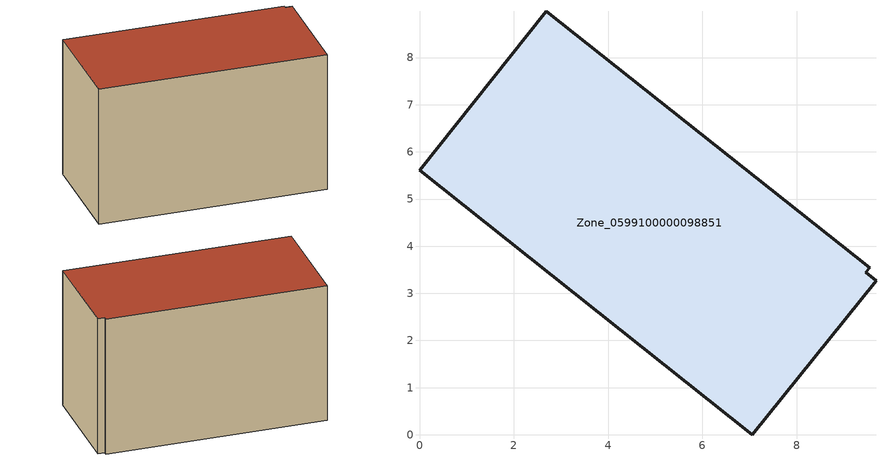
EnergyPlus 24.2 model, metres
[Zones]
Zone_0599100000098851
 floor ground (C_G): 9.55,3.54 9.47,3.44 9.68,3.27 7.06,0 0,5.62 2.69,8.98 z0.49
 wall outside (C_F): 9.55,3.54 2.69,8.98 0,5.62 7.06,0 9.68,3.27 9.47,3.44 9.55,3.54 z0.49:6.16
 roof outside (C_R): 9.47,3.44 9.55,3.54 2.69,8.98 0,5.62 7.06,0 9.68,3.27 z6.16
[BUILDING]
Pand.0599100000098851: North Axis=0; Terrain=City; Loads Convergence Tolerance Value=0.04; Temperature Convergence Tolerance Value=0.4; Solar Distribution=FullExterior; Maximum Number of Warmup Days=25; Minimum Number of Warmup Days=1
[Site:Location]
Rotterdam.The.Hague.AP_ZH_NLD Design_Conditions: Latitude=51.96; Longitude=4.45; Time Zone=1; Elevation=-4.5
[SITE:GROUNDTEMPERATURE:BUILDINGSURFACE]
18, 18, 18, 18, 18, 18, 18, 18, 18, 18, 18, 18
[MATERIAL] Thermal Absorptance=0.9; Solar Absorptance=0.7; Visible Absorptance=0.7
Name | Roughness | Thickness | Conductivity | Density | Specific Heat
G.TI.1946-1964 | MediumSmooth | 0.15 | 1 | 540 | 1210
F.TI.1946-1964 | Rough | 0.3 | 0.857143 | 1920 | 840
R.TI.1946-1964 | MediumRough | 0.2 | 0.277778 | 1500 | 1000
[CONSTRUCTION]
C_G: G.TI.1946-1964
C_F: F.TI.1946-1964
C_R: R.TI.1946-1964
[ZONE]
Zone_0599100000098851: Type=1; Multiplier=1; Ceiling Height=Autocalculate; Volume=Autocalculate; Floor Area=autocalculate; Part of Total Floor Area=Yes
[ZONEINFILTRATION:DESIGNFLOWRATE]
Infil_Zone_0599100000098851: Zone or ZoneList or Space or SpaceList=Zone_0599100000098851; Schedule=AlwaysOn; Design Flow Rate Calculation Method=Flow/Area; Flow Rate per Floor Area=0.003; Constant Term Coefficient=1; Temperature Term Coefficient=0; Velocity Term Coefficient=0; Velocity Squared Term Coefficient=0
[HVACTEMPLATE:ZONE:IDEALLOADSAIRSYSTEM]
Zone_0599100000098851: Maximum Heating Supply Air Temperature=50; Minimum Cooling Supply Air Temperature=13; Maximum Heating Supply Air Humidity Ratio=0.0156; Minimum Cooling Supply Air Humidity Ratio=0.0077; Heating Limit=NoLimit; Cooling Limit=NoLimit; Dehumidification Control Type=ConstantSensibleHeatRatio; Cooling Sensible Heat Ratio=0.7; Dehumidification Setpoint=60; Humidification Control Type=None; Humidification Setpoint=30; Outdoor Air Method=None; Outdoor Air Flow Rate per Person=0.00944; Outdoor Air Flow Rate per Zone Floor Area=0; Outdoor Air Flow Rate per Zone=0; Demand Controlled Ventilation Type=None; Outdoor Air Economizer Type=NoEconomizer; Heat Recovery Type=None; Sensible Heat Recovery Effectiveness=0.7; Latent Heat Recovery Effectiveness=0.65
[ZONECONTROL:THERMOSTAT]
ThermostatControl_Zone_0599100000098851: Zone or ZoneList=Zone_0599100000098851; Control Type Schedule=DualSetpointControlType; Control 1=Thermostat_Zone_0599100000098851; Temperature Difference Between Cutout And Setpoint=0
[THERMOSTATSETPOINT:DUALSETPOINT]
Thermostat_Zone_0599100000098851: Heating Setpoint Temperature Schedule=HeatingSetpoint_Zone_0599100000098851; Cooling Setpoint Temperature Schedule=CoolingSetpoint_Zone_0599100000098851
[SCHEDULE:COMPACT]
HeatingSetpoint_Zone_0599100000098851: Through: 12/31, For: AllDays, Until: 24:00, 21
CoolingSetpoint_Zone_0599100000098851: Through: 12/31, For: AllDays, Until: 24:00, 24
DualSetpointControlType: Through: 12/31, For: AllDays, Until: 24:00, 4
AlwaysOn: Through: 12/31, For: AllDays, Until: 24:00, 1
